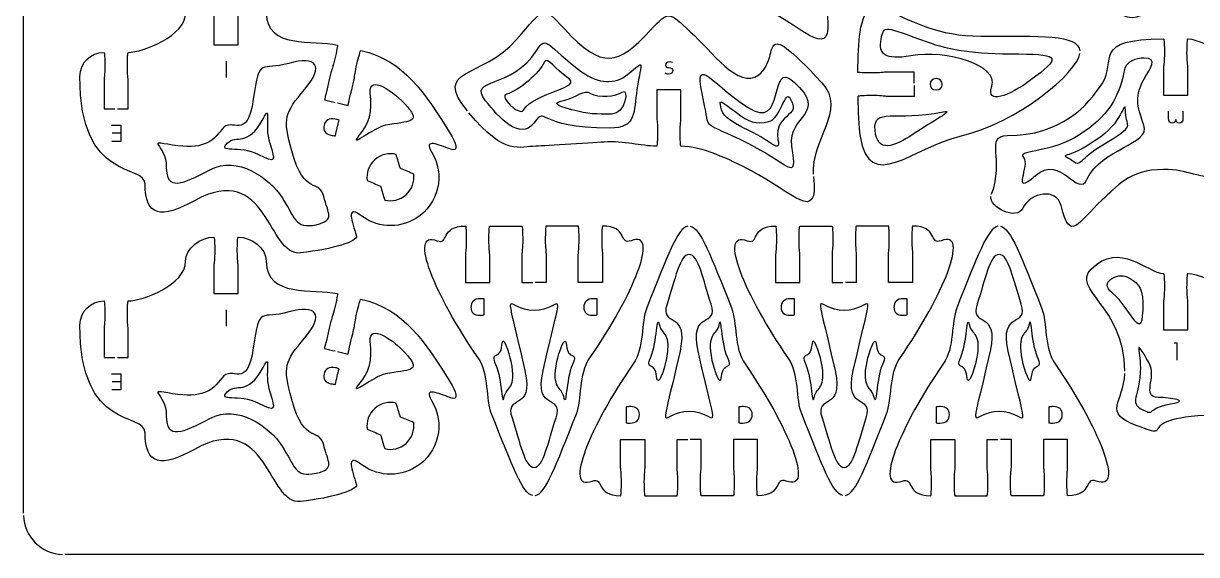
# Model space of a CAD drawing. Extents: x 0 to 300, y 0 to 300.
# Drawn here: x 0 to 145.6, y 0.1 to 66 of the extents above; entities that cross this region are included whole.
import ezdxf

# ---------------------------------------------------------------- set-up
doc = ezdxf.new("R2010")
doc.units = 0
doc.header["$MEASUREMENT"] = 0
doc.layers.add('DEFAULT', color=7, linetype='CONTINUOUS')

msp = doc.modelspace()

# ---------------------------------------------------------------- linework, layer by layer
at = {"layer": 'DEFAULT', "color": 1}
for points in [[(0, 5.25), (0, 294.95)], [(294.85, 0.1), (5.15, 0.1)]]:
    msp.add_lwpolyline(points, dxfattribs=at)
at = {"layer": 'DEFAULT', "color": 250}
for points in [[(25.14, 61.33), (25.14, 59.31)], [(10.93, 53.41), (12.07, 53.41), (12.07, 51.39), (10.98, 51.39)], [(11.02, 52.46), (12.07, 52.46)], [(25.14, 30.47), (25.14, 28.45)], [(143.18, 24.22), (143.18, 26.35), (142.82, 26.35)], [(10.93, 22.55), (12.07, 22.55), (12.07, 20.53), (10.97, 20.53)], [(11.02, 21.6), (12.07, 21.6)]]:
    msp.add_lwpolyline(points, dxfattribs=at)
at = {"layer": 'DEFAULT', "color": 1}
for points, knots in [([(136.85, 81.64), (136.4, 81.64), (135.95, 81.64), (135.5, 81.64), (135.5, 82.81), (135.5, 83.98), (135.5, 85.14), (135.5, 85.32), (135.6, 85.93), (135.6, 86.89), (135.6, 87.86), (135.56, 88.64), (135.5, 88.64), (133.63, 88.64), (130.05, 92.22), (127.31, 89.67), (124.57, 87.12), (131.1, 88.22), (131.1, 85), (131.1, 80.6), (133.35, 76.29), (132.6, 73.61), (131.86, 70.93), (131.67, 69.06), (136.21, 67.13), (140.76, 65.2), (139.2, 71.64), (141.5, 71.64), (141.55, 71.64), (141.6, 72.43), (141.6, 73.39), (141.6, 74.36), (141.5, 74.97), (141.5, 75.14), (141.5, 76.31), (141.5, 77.47), (141.5, 78.64), (142.5, 78.64), (143.5, 78.64), (144.5, 78.64), (144.5, 77.47), (144.5, 76.31), (144.5, 75.14), (144.5, 74.97), (144.4, 74.36), (144.4, 73.39), (144.4, 72.43), (144.44, 71.64), (144.5, 71.64), (146.92, 71.64), (147.08, 68.44), (150, 68.44), (152.92, 68.44), (153.08, 71.64), (155.5, 71.64), (155.56, 71.64), (155.6, 72.43), (155.6, 73.39), (155.6, 74.36), (155.5, 74.97), (155.5, 75.14), (155.5, 76.31), (155.5, 77.47), (155.5, 78.64), (156.5, 78.64), (157.5, 78.64), (158.5, 78.64), (158.5, 77.47), (158.5, 76.31), (158.5, 75.14), (158.5, 74.97), (158.4, 74.36), (158.4, 73.39), (158.4, 72.43), (158.44, 71.64), (158.5, 71.64), (160.8, 71.64), (159.24, 65.2), (163.79, 67.13), (168.33, 69.06), (168.14, 70.93), (167.4, 73.61), (166.65, 76.29), (168.9, 80.6), (168.9, 85), (168.9, 88.22), (175.43, 87.12), (172.69, 89.67), (169.95, 92.22), (166.36, 88.64), (164.5, 88.64), (164.44, 88.64), (164.4, 87.86), (164.4, 86.89), (164.4, 85.93), (164.5, 85.32), (164.5, 85.14), (164.5, 83.98), (164.5, 82.81), (164.5, 81.64), (164.05, 81.64), (163.6, 81.64), (163.15, 81.64)], [0, 0, 0, 0, 3.82, 3.82, 3.82, 13.74, 13.74, 13.74, 14.74, 14.74, 14.74, 15.74, 15.74, 15.74, 16.74, 16.74, 16.74, 17.74, 17.74, 17.74, 18.74, 18.74, 18.74, 19.74, 19.74, 19.74, 20.74, 20.74, 20.74, 21.74, 21.74, 21.74, 22.74, 22.74, 22.74, 32.66, 32.66, 32.66, 41.16, 41.16, 41.16, 51.08, 51.08, 51.08, 52.08, 52.08, 52.08, 53.08, 53.08, 53.08, 54.08, 54.08, 54.08, 55.08, 55.08, 55.08, 56.08, 56.08, 56.08, 57.08, 57.08, 57.08, 67, 67, 67, 75.5, 75.5, 75.5, 85.42, 85.42, 85.42, 86.42, 86.42, 86.42, 87.42, 87.42, 87.42, 88.42, 88.42, 88.42, 89.42, 89.42, 89.42, 90.42, 90.42, 90.42, 91.42, 91.42, 91.42, 92.42, 92.42, 92.42, 93.42, 93.42, 93.42, 94.42, 94.42, 94.42, 104.34, 104.34, 104.34, 108.17, 108.17, 108.17, 108.17]), ([(99.76, 67.19), (100.44, 61.19), (97.27, 65.18), (91.98, 67.94), (89.36, 69.31), (85.9, 70.96), (83.31, 70.96), (83.26, 70.97), (83.22, 71.75), (83.22, 72.71), (83.22, 73.67), (83.32, 74.28), (83.32, 74.46), (83.32, 75.33), (83.32, 77.96), (83.32, 77.96), (82.32, 77.96), (81.32, 77.96), (80.32, 77.96), (80.32, 77.96), (80.32, 75.34), (80.32, 74.46), (80.32, 74.29), (80.42, 73.68), (80.42, 72.71), (80.41, 71.74), (80.37, 70.96), (80.32, 70.96), (78.26, 70.96), (76.33, 71.64), (73.77, 71.47), (72.1, 71.35), (65.37, 70.96), (65.32, 70.96), (63.33, 70.92), (61.51, 69.66), (57, 75.09)], [0, 0, 0, 0, 1, 1, 1, 2, 2, 2, 3, 3, 3, 4, 4, 4, 5, 5, 5, 13.500006, 13.500006, 13.500006, 14.500006, 14.500006, 14.500006, 15.500006, 15.500006, 15.500006, 16.500006, 16.500006, 16.500006, 17.500006, 17.500006, 17.500006, 18.500006, 18.500006, 18.500006, 19.500006, 19.500006, 19.500006, 19.500006]), ([(110.56, 58.62), (110.56, 59.07), (110.56, 59.53), (110.56, 59.98), (109.4, 59.98), (108.23, 59.98), (107.06, 59.98), (106.89, 59.98), (106.28, 59.88), (105.31, 59.88), (104.34, 59.88), (103.56, 59.92), (103.56, 59.98), (103.56, 61.76), (103.63, 63.8), (103.82, 64.93), (105.02, 72.1), (108.36, 64.45), (118.8, 64.45), (126.21, 64.45), (130.91, 64.72), (131.11, 62.61)], [0, 0, 0, 0, 3.83, 3.83, 3.83, 13.75, 13.75, 13.75, 14.75, 14.75, 14.75, 15.75, 15.75, 15.75, 16.75, 16.75, 16.75, 17.75, 17.75, 17.75, 18.75, 18.75, 18.75, 18.75]), ([(11.65, 55.44), (12.1, 55.44), (12.55, 55.44), (13, 55.44), (13, 56.61), (13, 57.78), (13, 58.94), (13, 59.12), (12.9, 59.73), (12.9, 60.69), (12.9, 61.66), (12.94, 62.44), (13, 62.44), (14.8, 62.44), (20.14, 64.48), (20.14, 67.36), (20.14, 69.02), (21.98, 70.37), (23.64, 70.37), (23.69, 70.37), (23.74, 69.58), (23.74, 68.62), (23.74, 67.65), (23.64, 67.04), (23.64, 66.87), (23.64, 65.7), (23.64, 64.53), (23.64, 63.36), (24.64, 63.36), (25.64, 63.36), (26.64, 63.36), (26.64, 64.53), (26.64, 65.7), (26.64, 66.87), (26.64, 67.04), (26.54, 67.65), (26.54, 68.62), (26.54, 69.58), (26.58, 70.37), (26.64, 70.37), (28.3, 70.37), (30.14, 69.02), (30.14, 67.36), (30.14, 62.77), (36.03, 64.04), (38.95, 63.35), (39, 63.34), (38.87, 62.57), (38.65, 61.63), (38.43, 60.68), (38.19, 60.12), (38.15, 59.95), (37.95, 59.1), (37.36, 56.53), (37.36, 56.53), (37.79, 56.43), (38.23, 56.33), (38.67, 56.23)], [0, 0, 0, 0, 3.83, 3.83, 3.83, 13.75, 13.75, 13.75, 14.75, 14.75, 14.75, 15.75, 15.75, 15.75, 16.75, 16.75, 16.75, 17.75, 17.75, 17.75, 18.75, 18.75, 18.75, 19.75, 19.75, 19.75, 29.68, 29.68, 29.68, 38.18, 38.18, 38.18, 48.11, 48.11, 48.11, 49.11, 49.11, 49.11, 50.11, 50.11, 50.11, 51.11, 51.11, 51.11, 52.11, 52.11, 52.11, 53.11, 53.11, 53.11, 54.11, 54.11, 54.11, 55.11, 55.11, 55.11, 58.93038, 58.93038, 58.93038, 58.93038]), ([(55.09, 55.16), (50.68, 60.59), (56.87, 59.09), (61.2, 64.02), (64.75, 68.07), (64.26, 68.44), (67.17, 65.3), (71.84, 60.27), (73.78, 60.81), (77.77, 65.14), (80.24, 67.82), (80.1, 67.38), (82.76, 65), (85.39, 62.64), (88.71, 57.74), (91.26, 59.66), (94.17, 61.85), (90.73, 67.57), (99.09, 58.67), (102.23, 55.32), (97.64, 51.34), (98, 47.33)], [0, 0, 0, 0, 1, 1, 1, 2, 2, 2, 3, 3, 3, 4, 4, 4, 5, 5, 5, 6, 6, 6, 7, 7, 7, 7]), ([(120.15, 44.83), (121.78, 49.08), (119.3, 52.11), (122.09, 52.11), (128.8, 52.11), (132.08, 55.81), (133.9, 58.61), (135.7, 61.42), (132.52, 64.11), (141.5, 64.11), (141.55, 64.07), (141.6, 63.31), (141.6, 62.36), (141.6, 61.39), (141.5, 60.78), (141.5, 60.61), (141.5, 59.44), (141.5, 58.28), (141.5, 57.11), (142.5, 57.11), (143.5, 57.11), (144.5, 57.11), (144.5, 58.28), (144.5, 59.44), (144.5, 60.61), (144.5, 60.78), (144.4, 61.39), (144.4, 62.36), (144.4, 63.33), (144.44, 64.11), (144.5, 64.11), (145.88, 64.11), (146.96, 62.92), (150, 62.92), (153.04, 62.92), (154.12, 64.11), (155.5, 64.11), (155.56, 64.11), (155.6, 63.33), (155.6, 62.36), (155.6, 61.39), (155.5, 60.78), (155.5, 60.61), (155.5, 59.44), (155.5, 58.28), (155.5, 57.11), (156.5, 57.11), (157.5, 57.11), (158.5, 57.11), (158.5, 58.28), (158.5, 59.44), (158.5, 60.61), (158.5, 60.78), (158.4, 61.39), (158.4, 62.36), (158.4, 63.31), (158.44, 64.07), (158.5, 64.11), (167.48, 64.11), (164.29, 61.42), (166.1, 58.61), (167.92, 55.81), (171.2, 52.11), (177.91, 52.11), (180.7, 52.11), (178.22, 49.08), (179.85, 44.83)], [0, 0, 0, 0, 1, 1, 1, 2, 2, 2, 3, 3, 3, 4, 4, 4, 5, 5, 5, 14.93, 14.93, 14.93, 23.43, 23.43, 23.43, 33.36, 33.36, 33.36, 34.36, 34.36, 34.36, 35.36, 35.36, 35.36, 36.36, 36.36, 36.36, 37.36, 37.36, 37.36, 38.36, 38.36, 38.36, 39.36, 39.36, 39.36, 49.29, 49.29, 49.29, 57.79, 57.79, 57.79, 67.72, 67.72, 67.72, 68.72, 68.72, 68.72, 69.72, 69.72, 69.72, 70.72, 70.72, 70.72, 71.72, 71.72, 71.72, 72.72, 72.72, 72.72, 72.72]), ([(38.96, 56.16), (39.4, 56.06), (39.84, 55.96), (40.28, 55.85), (40.28, 55.85), (40.88, 58.41), (41.07, 59.26), (41.11, 59.43), (41.15, 60.05), (41.38, 60.99), (41.6, 61.92), (41.81, 62.67), (41.87, 62.67), (47.27, 61.41), (49.79, 57.47), (52.95, 52.38), (53.62, 51.29), (54.22, 49.93), (52.93, 50.45), (51.64, 50.95), (49.56, 51.83), (50.64, 50.1), (52.39, 47.28), (51.52, 43.58), (48.71, 41.83), (46.48, 40.45), (43.68, 40.71), (41.75, 42.29), (40.05, 43.48), (40.76, 41.47), (41.32, 39.63), (41.51, 38.99), (38.47, 38.02), (34.39, 37.54), (30.31, 37.06), (30.35, 49.07), (21.22, 44.02), (17.12, 41.75), (15.09, 42.03), (15.09, 46.1), (15.09, 48.72), (7, 46.1), (7, 59.44), (7, 61.1), (8.34, 62.44), (10, 62.44), (10.05, 62.44), (10.1, 61.66), (10.1, 60.69), (10.1, 59.73), (10, 59.12), (10, 58.94), (10, 57.78), (10, 56.61), (10, 55.44), (10.45, 55.44), (10.9, 55.44), (11.35, 55.44)], [0, 0, 0, 0, 3.830117, 3.830117, 3.830117, 4.830117, 4.830117, 4.830117, 5.830117, 5.830117, 5.830117, 6.830117, 6.830117, 6.830117, 7.830117, 7.830117, 7.830117, 8.830117, 8.830117, 8.830117, 9.830117, 9.830117, 9.830117, 10.830117, 10.830117, 10.830117, 11.830117, 11.830117, 11.830117, 12.830117, 12.830117, 12.830117, 13.830117, 13.830117, 13.830117, 14.830117, 14.830117, 14.830117, 15.830117, 15.830117, 15.830117, 16.830117, 16.830117, 16.830117, 17.830117, 17.830117, 17.830117, 18.830117, 18.830117, 18.830117, 19.830117, 19.830117, 19.830117, 29.750117, 29.750117, 29.750117, 33.570117, 33.570117, 33.570117, 33.570117]), ([(110.56, 58.32), (110.56, 57.88), (110.56, 57.43), (110.56, 56.98), (109.4, 56.98), (108.23, 56.98), (107.06, 56.98), (106.89, 56.98), (106.28, 57.08), (105.31, 57.08), (104.34, 57.08), (103.56, 57.03), (103.56, 56.98), (103.56, 55.2), (103.63, 53.15), (103.82, 52.02), (105.02, 44.85), (110.26, 50.61), (116.24, 52.02), (123.46, 53.73), (130.8, 59.93), (131.11, 62.31)], [0, 0, 0, 0, 3.82, 3.82, 3.82, 13.74, 13.74, 13.74, 14.74, 14.74, 14.74, 15.74, 15.74, 15.74, 16.74, 16.74, 16.74, 17.74, 17.74, 17.74, 18.74, 18.74, 18.74, 18.74]), ([(98.04, 47.03), (98.72, 41.03), (95.55, 45.02), (90.26, 47.77), (87.64, 49.14), (84.18, 50.79), (81.59, 50.79), (81.54, 50.81), (81.49, 51.58), (81.49, 52.54), (81.5, 53.51), (81.6, 54.12), (81.6, 54.29), (81.6, 55.17), (81.6, 57.79), (81.6, 57.79), (80.6, 57.79), (79.6, 57.8), (78.6, 57.8), (78.6, 57.8), (78.6, 55.17), (78.59, 54.29), (78.6, 54.12), (78.7, 53.51), (78.7, 52.54), (78.69, 51.58), (78.65, 50.79), (78.59, 50.79), (76.54, 50.8), (74.61, 51.48), (72.05, 51.3), (70.37, 51.19), (63.65, 50.79), (63.6, 50.79), (61.61, 50.76), (59.79, 49.49), (55.28, 54.93)], [0, 0, 0, 0, 1, 1, 1, 2, 2, 2, 3, 3, 3, 4, 4, 4, 5, 5, 5, 13.500006, 13.500006, 13.500006, 14.500006, 14.500006, 14.500006, 15.500006, 15.500006, 15.500006, 16.500006, 16.500006, 16.500006, 17.500006, 17.500006, 17.500006, 18.500006, 18.500006, 18.500006, 19.500006, 19.500006, 19.500006, 19.500006]), ([(46.25, 49.76), (46.42, 49.18), (46.6, 48.61), (46.78, 48.03), (47.33, 47.8), (47.88, 47.56), (48.43, 47.33), (48.55, 46.4), (48.24, 45.43), (47.49, 44.76), (46.74, 44.09), (45.74, 43.88), (44.83, 44.11), (44.66, 44.68), (44.48, 45.26), (44.31, 45.83), (43.76, 46.07), (43.21, 46.3), (42.65, 46.54), (42.53, 47.47), (42.85, 48.44), (43.6, 49.11), (44.35, 49.77), (45.34, 49.98), (46.25, 49.76)], [0, 0, 0, 0, 5.11489, 5.11489, 5.11489, 10.213527, 10.213527, 10.213527, 11.213527, 11.213527, 11.213527, 12.213527, 12.213527, 12.213527, 17.30055, 17.30055, 17.30055, 22.412311, 22.412311, 22.412311, 23.412311, 23.412311, 23.412311, 24.412311, 24.412311, 24.412311, 24.412311]), ([(179.94, 44.54), (180.15, 43.27), (176.76, 41.46), (175.98, 43.11), (175.05, 45.08), (171.77, 45.65), (171.23, 43.41), (170.1, 38.69), (169.14, 41.37), (166.15, 44.09), (164.44, 45.64), (162.83, 47.9), (158.5, 47.9), (155.27, 47.9), (154.69, 46.77), (150, 46.77), (145.3, 46.77), (144.73, 47.9), (141.5, 47.9), (137.17, 47.9), (135.56, 45.64), (133.85, 44.09), (130.86, 41.37), (129.89, 38.69), (128.77, 43.41), (128.23, 45.65), (124.95, 45.08), (124.02, 43.11), (123.24, 41.46), (119.85, 43.27), (120.06, 44.54)], [0, 0, 0, 0, 1, 1, 1, 2, 2, 2, 3, 3, 3, 4, 4, 4, 5, 5, 5, 6, 6, 6, 7, 7, 7, 8, 8, 8, 9, 9, 9, 10, 10, 10, 10]), ([(63.22, 7.42), (61.91, 7.65), (60.71, 11.03), (58.1, 17.55), (57.37, 19.37), (57.84, 22.49), (56.43, 24.52), (51.11, 32.17), (47.68, 40.46), (51.32, 39.06), (52.84, 38.47), (51.69, 40.88), (54.86, 40.88), (54.92, 40.88), (54.96, 40.09), (54.96, 39.13), (54.96, 38.16), (54.86, 37.55), (54.86, 37.38), (54.86, 36.21), (54.86, 35.04), (54.86, 33.88), (55.86, 33.88), (56.86, 33.88), (57.86, 33.88), (57.86, 35.04), (57.86, 36.21), (57.86, 37.38), (57.86, 37.55), (57.76, 38.16), (57.76, 39.13), (57.76, 40.09), (57.81, 40.88), (57.86, 40.88), (59.2, 40.88), (60.53, 40.87), (61.86, 40.87), (61.92, 40.8), (61.96, 40.05), (61.96, 39.13), (61.96, 38.16), (61.86, 37.55), (61.86, 37.38), (61.86, 36.21), (61.86, 35.04), (61.86, 33.88), (62.31, 33.88), (62.76, 33.88), (63.22, 33.88)], [0, 0, 0, 0, 1, 1, 1, 2, 2, 2, 3, 3, 3, 4, 4, 4, 5, 5, 5, 6, 6, 6, 15.92, 15.92, 15.92, 24.42, 24.42, 24.42, 34.34, 34.34, 34.34, 35.34, 35.34, 35.34, 36.35, 36.35, 36.35, 47.680004, 47.680004, 47.680004, 48.680004, 48.680004, 48.680004, 49.680004, 49.680004, 49.680004, 59.600004, 59.600004, 59.600004, 63.440004, 63.440004, 63.440004, 63.440004]), ([(63.52, 7.42), (64.82, 7.66), (66.02, 11.04), (68.62, 17.55), (69.35, 19.37), (68.89, 22.49), (70.3, 24.52), (75.62, 32.17), (79.05, 40.46), (75.41, 39.06), (73.89, 38.47), (75.04, 40.88), (71.86, 40.88), (71.81, 40.88), (71.76, 40.09), (71.76, 39.13), (71.76, 38.16), (71.86, 37.55), (71.86, 37.38), (71.86, 36.21), (71.86, 35.04), (71.86, 33.88), (70.86, 33.88), (69.86, 33.88), (68.86, 33.88), (68.86, 35.04), (68.86, 36.21), (68.86, 37.38), (68.86, 37.55), (68.96, 38.16), (68.96, 39.13), (68.96, 40.09), (68.92, 40.88), (68.86, 40.88), (67.53, 40.88), (66.2, 40.88), (64.86, 40.88), (64.81, 40.88), (64.76, 40.09), (64.76, 39.13), (64.76, 38.16), (64.86, 37.55), (64.86, 37.38), (64.86, 36.21), (64.86, 35.04), (64.86, 33.88), (64.41, 33.88), (63.97, 33.88), (63.52, 33.88)], [0, 0, 0, 0, 1, 1, 1, 2, 2, 2, 3, 3, 3, 4, 4, 4, 5, 5, 5, 6, 6, 6, 15.92, 15.92, 15.92, 24.42, 24.42, 24.42, 34.34, 34.34, 34.34, 35.34, 35.34, 35.34, 36.34, 36.34, 36.34, 47.68, 47.68, 47.68, 48.68, 48.68, 48.68, 49.68, 49.68, 49.68, 59.6, 59.6, 59.6, 63.42, 63.42, 63.42, 63.42]), ([(82.46, 40.86), (81.15, 40.63), (79.96, 37.24), (77.35, 30.73), (76.62, 28.91), (77.08, 25.78), (75.67, 23.76), (70.35, 16.11), (66.92, 7.82), (70.56, 9.22), (72.08, 9.81), (70.93, 7.4), (74.11, 7.4), (74.17, 7.4), (74.21, 8.18), (74.21, 9.15), (74.21, 10.12), (74.11, 10.73), (74.11, 10.9), (74.11, 12.07), (74.11, 13.23), (74.11, 14.4), (75.11, 14.4), (76.11, 14.4), (77.11, 14.4), (77.11, 13.23), (77.11, 12.07), (77.11, 10.9), (77.11, 10.73), (77.01, 10.12), (77.01, 9.15), (77.01, 8.18), (77.06, 7.4), (77.11, 7.4), (78.44, 7.4), (79.78, 7.4), (81.11, 7.4), (81.17, 7.4), (81.21, 8.18), (81.21, 9.15), (81.21, 10.12), (81.11, 10.73), (81.11, 10.9), (81.11, 12.07), (81.11, 13.23), (81.11, 14.4), (81.56, 14.4), (82.01, 14.4), (82.46, 14.4)], [0, 0, 0, 0, 1, 1, 1, 2, 2, 2, 3, 3, 3, 4, 4, 4, 5, 5, 5, 6, 6, 6, 15.92, 15.92, 15.92, 24.42, 24.42, 24.42, 34.34, 34.34, 34.34, 35.34, 35.34, 35.34, 36.34, 36.34, 36.34, 47.68, 47.68, 47.68, 48.68, 48.68, 48.68, 49.68, 49.68, 49.68, 59.6, 59.6, 59.6, 63.43, 63.43, 63.43, 63.43]), ([(82.76, 40.86), (84.06, 40.62), (85.26, 37.24), (87.87, 30.73), (88.6, 28.91), (88.14, 25.78), (89.55, 23.76), (94.87, 16.11), (98.3, 7.82), (94.65, 9.22), (93.13, 9.81), (94.29, 7.4), (91.11, 7.4), (91.06, 7.4), (91.01, 8.18), (91.01, 9.15), (91.01, 10.12), (91.11, 10.73), (91.11, 10.9), (91.11, 12.07), (91.11, 13.23), (91.11, 14.4), (90.11, 14.4), (89.11, 14.4), (88.11, 14.4), (88.11, 13.23), (88.11, 12.07), (88.11, 10.9), (88.11, 10.73), (88.21, 10.12), (88.21, 9.15), (88.21, 8.18), (88.16, 7.4), (88.11, 7.4), (86.78, 7.4), (85.44, 7.4), (84.11, 7.4), (84.05, 7.48), (84.01, 8.23), (84.01, 9.15), (84.01, 10.12), (84.11, 10.73), (84.11, 10.9), (84.11, 12.07), (84.11, 13.23), (84.11, 14.4), (83.66, 14.4), (83.21, 14.4), (82.76, 14.4)], [0, 0, 0, 0, 1, 1, 1, 2, 2, 2, 3, 3, 3, 4, 4, 4, 5, 5, 5, 6, 6, 6, 15.92, 15.92, 15.92, 24.42, 24.42, 24.42, 34.34, 34.34, 34.34, 35.34, 35.34, 35.34, 36.35, 36.35, 36.35, 47.680004, 47.680004, 47.680004, 48.680004, 48.680004, 48.680004, 49.680004, 49.680004, 49.680004, 59.600004, 59.600004, 59.600004, 63.430004, 63.430004, 63.430004, 63.430004]), ([(101.7, 7.42), (100.4, 7.66), (99.2, 11.04), (96.59, 17.55), (95.86, 19.37), (96.32, 22.49), (94.91, 24.52), (89.59, 32.17), (86.16, 40.46), (89.81, 39.06), (91.33, 38.47), (90.18, 40.88), (93.35, 40.88), (93.4, 40.88), (93.45, 40.09), (93.45, 39.13), (93.45, 38.16), (93.35, 37.55), (93.35, 37.38), (93.35, 36.21), (93.35, 35.04), (93.35, 33.88), (94.35, 33.88), (95.35, 33.88), (96.35, 33.88), (96.35, 35.04), (96.35, 36.21), (96.35, 37.38), (96.35, 37.55), (96.25, 38.16), (96.25, 39.13), (96.25, 40.09), (96.3, 40.88), (96.35, 40.88), (97.68, 40.88), (99.02, 40.87), (100.35, 40.87), (100.41, 40.8), (100.45, 40.05), (100.45, 39.13), (100.45, 38.16), (100.35, 37.55), (100.35, 37.38), (100.35, 36.21), (100.35, 35.04), (100.35, 33.88), (100.8, 33.88), (101.25, 33.88), (101.7, 33.88)], [0, 0, 0, 0, 1, 1, 1, 2, 2, 2, 3, 3, 3, 4, 4, 4, 5, 5, 5, 6, 6, 6, 15.92, 15.92, 15.92, 24.42, 24.42, 24.42, 34.34, 34.34, 34.34, 35.34, 35.34, 35.34, 36.35, 36.35, 36.35, 47.680004, 47.680004, 47.680004, 48.680004, 48.680004, 48.680004, 49.680004, 49.680004, 49.680004, 59.600004, 59.600004, 59.600004, 63.430004, 63.430004, 63.430004, 63.430004]), ([(102, 7.42), (103.31, 7.65), (104.5, 11.03), (107.11, 17.55), (107.84, 19.37), (107.38, 22.49), (108.79, 24.52), (114.11, 32.17), (117.54, 40.46), (113.9, 39.06), (112.38, 38.47), (113.53, 40.88), (110.35, 40.88), (110.29, 40.88), (110.25, 40.09), (110.25, 39.13), (110.25, 38.16), (110.35, 37.55), (110.35, 37.38), (110.35, 36.21), (110.35, 35.04), (110.35, 33.88), (109.35, 33.88), (108.35, 33.88), (107.35, 33.88), (107.35, 35.04), (107.35, 36.21), (107.35, 37.38), (107.35, 37.55), (107.45, 38.16), (107.45, 39.13), (107.45, 40.09), (107.41, 40.88), (107.35, 40.88), (106.02, 40.88), (104.69, 40.88), (103.35, 40.88), (103.3, 40.88), (103.25, 40.09), (103.25, 39.13), (103.25, 38.16), (103.35, 37.55), (103.35, 37.38), (103.35, 36.21), (103.35, 35.04), (103.35, 33.88), (102.9, 33.88), (102.45, 33.88), (102, 33.88)], [0, 0, 0, 0, 1, 1, 1, 2, 2, 2, 3, 3, 3, 4, 4, 4, 5, 5, 5, 6, 6, 6, 15.92, 15.92, 15.92, 24.42, 24.42, 24.42, 34.34, 34.34, 34.34, 35.34, 35.34, 35.34, 36.34, 36.34, 36.34, 47.68, 47.68, 47.68, 48.68, 48.68, 48.68, 49.68, 49.68, 49.68, 59.6, 59.6, 59.6, 63.43, 63.43, 63.43, 63.43]), ([(120.94, 40.86), (119.64, 40.63), (118.44, 37.24), (115.84, 30.73), (115.11, 28.91), (115.56, 25.78), (114.15, 23.76), (108.83, 16.11), (105.41, 7.82), (109.05, 9.22), (110.57, 9.81), (109.42, 7.4), (112.59, 7.4), (112.65, 7.4), (112.69, 8.18), (112.69, 9.15), (112.69, 10.12), (112.59, 10.73), (112.59, 10.9), (112.59, 12.07), (112.59, 13.23), (112.59, 14.4), (113.59, 14.4), (114.59, 14.4), (115.59, 14.4), (115.59, 13.23), (115.59, 12.07), (115.59, 10.9), (115.59, 10.73), (115.49, 10.12), (115.49, 9.15), (115.49, 8.18), (115.54, 7.4), (115.59, 7.4), (116.93, 7.4), (118.26, 7.4), (119.59, 7.4), (119.65, 7.4), (119.7, 8.18), (119.7, 9.15), (119.7, 10.12), (119.59, 10.73), (119.59, 10.9), (119.59, 12.07), (119.59, 13.23), (119.59, 14.4), (120.04, 14.4), (120.49, 14.4), (120.94, 14.4)], [0, 0, 0, 0, 1, 1, 1, 2, 2, 2, 3, 3, 3, 4, 4, 4, 5, 5, 5, 6, 6, 6, 15.92, 15.92, 15.92, 24.42, 24.42, 24.42, 34.34, 34.34, 34.34, 35.34, 35.34, 35.34, 36.34, 36.34, 36.34, 47.68, 47.68, 47.68, 48.68, 48.68, 48.68, 49.68, 49.68, 49.68, 59.6, 59.6, 59.6, 63.43, 63.43, 63.43, 63.43]), ([(121.24, 40.86), (122.55, 40.62), (123.75, 37.24), (126.35, 30.73), (127.08, 28.91), (126.62, 25.78), (128.03, 23.76), (133.35, 16.11), (136.78, 7.82), (133.14, 9.22), (131.62, 9.81), (132.77, 7.4), (129.59, 7.4), (129.54, 7.4), (129.5, 8.18), (129.5, 9.15), (129.5, 10.12), (129.59, 10.73), (129.59, 10.9), (129.59, 12.07), (129.59, 13.23), (129.59, 14.4), (128.6, 14.4), (127.6, 14.4), (126.6, 14.4), (126.6, 13.23), (126.6, 12.07), (126.6, 10.9), (126.6, 10.73), (126.69, 10.12), (126.69, 9.15), (126.69, 8.18), (126.65, 7.4), (126.59, 7.4), (125.26, 7.4), (123.93, 7.4), (122.6, 7.4), (122.54, 7.48), (122.49, 8.23), (122.49, 9.15), (122.49, 10.12), (122.6, 10.73), (122.6, 10.9), (122.6, 12.07), (122.6, 13.23), (122.6, 14.4), (122.15, 14.4), (121.69, 14.4), (121.24, 14.4)], [0, 0, 0, 0, 1, 1, 1, 2, 2, 2, 3, 3, 3, 4, 4, 4, 5, 5, 5, 6, 6, 6, 15.92, 15.92, 15.92, 24.42, 24.42, 24.42, 34.34, 34.34, 34.34, 35.34, 35.34, 35.34, 36.35, 36.35, 36.35, 47.680004, 47.680004, 47.680004, 48.680004, 48.680004, 48.680004, 49.680004, 49.680004, 49.680004, 59.600004, 59.600004, 59.600004, 63.430004, 63.430004, 63.430004, 63.430004]), ([(11.65, 24.58), (12.1, 24.58), (12.55, 24.58), (13, 24.58), (13, 25.75), (13, 26.92), (13, 28.08), (13, 28.26), (12.9, 28.87), (12.9, 29.83), (12.9, 30.8), (12.94, 31.58), (13, 31.58), (14.8, 31.58), (20.13, 33.61), (20.13, 36.5), (20.13, 38.16), (21.98, 39.5), (23.64, 39.5), (23.69, 39.5), (23.74, 38.72), (23.74, 37.76), (23.74, 36.78), (23.64, 36.18), (23.64, 36.01), (23.64, 34.84), (23.64, 33.67), (23.64, 32.5), (24.64, 32.5), (25.64, 32.5), (26.64, 32.5), (26.64, 33.67), (26.64, 34.84), (26.64, 36.01), (26.64, 36.18), (26.54, 36.78), (26.54, 37.76), (26.54, 38.72), (26.58, 39.5), (26.64, 39.5), (28.29, 39.5), (30.14, 38.16), (30.14, 36.5), (30.14, 31.91), (36.03, 33.18), (38.95, 32.49), (39, 32.48), (38.87, 31.71), (38.64, 30.77), (38.43, 29.82), (38.19, 29.25), (38.15, 29.08), (37.95, 28.23), (37.35, 25.67), (37.35, 25.67), (37.79, 25.57), (38.23, 25.47), (38.67, 25.37)], [0, 0, 0, 0, 3.83, 3.83, 3.83, 13.75, 13.75, 13.75, 14.75, 14.75, 14.75, 15.75, 15.75, 15.75, 16.75, 16.75, 16.75, 17.75, 17.75, 17.75, 18.75, 18.75, 18.75, 19.75, 19.75, 19.75, 29.68, 29.68, 29.68, 38.18, 38.18, 38.18, 48.11, 48.11, 48.11, 49.11, 49.11, 49.11, 50.11, 50.11, 50.11, 51.11, 51.11, 51.11, 52.11, 52.11, 52.11, 53.11, 53.11, 53.11, 54.11, 54.11, 54.11, 55.11, 55.11, 55.11, 58.93038, 58.93038, 58.93038, 58.93038]), ([(136.68, 22.87), (136.66, 30.93), (130, 33.03), (132.49, 35.52), (136.12, 39.15), (139.44, 35), (141.5, 35), (141.55, 35), (141.6, 34.22), (141.6, 33.25), (141.6, 32.28), (141.5, 31.67), (141.5, 31.5), (141.5, 30.33), (141.5, 29.16), (141.5, 28), (142.5, 28), (143.5, 28), (144.5, 28), (144.5, 29.16), (144.5, 30.33), (144.5, 31.5), (144.5, 31.67), (144.4, 32.28), (144.4, 33.25), (144.4, 34.22), (144.44, 35), (144.5, 35), (145.89, 35), (146.96, 33.88), (150, 33.88), (153.04, 33.88), (154.12, 35), (155.5, 35), (155.56, 35), (155.6, 34.22), (155.6, 33.25), (155.6, 32.28), (155.5, 31.67), (155.5, 31.5), (155.5, 30.33), (155.5, 29.16), (155.5, 28), (156.5, 28), (157.5, 28), (158.5, 28), (158.5, 29.16), (158.5, 30.33), (158.5, 31.5), (158.5, 31.67), (158.4, 32.28), (158.4, 33.25), (158.4, 34.22), (158.44, 35), (158.5, 35), (160.55, 35), (163.88, 39.15), (167.51, 35.52), (170.01, 33.03), (163.35, 30.93), (163.32, 22.87)], [0, 0, 0, 0, 1, 1, 1, 2, 2, 2, 3, 3, 3, 4, 4, 4, 13.92, 13.92, 13.92, 22.42, 22.42, 22.42, 32.34, 32.34, 32.34, 33.34, 33.34, 33.34, 34.34, 34.34, 34.34, 35.34, 35.34, 35.34, 36.34, 36.34, 36.34, 37.34, 37.34, 37.34, 38.34, 38.34, 38.34, 48.26, 48.26, 48.26, 56.76, 56.76, 56.76, 66.68, 66.68, 66.68, 67.68, 67.68, 67.68, 68.68, 68.68, 68.68, 69.68, 69.68, 69.68, 70.68, 70.68, 70.68, 70.68]), ([(38.96, 25.3), (39.4, 25.2), (39.84, 25.09), (40.27, 24.99), (40.27, 24.99), (40.87, 27.55), (41.07, 28.4), (41.11, 28.57), (41.15, 29.19), (41.38, 30.12), (41.59, 31.06), (41.81, 31.81), (41.87, 31.81), (47.27, 30.55), (49.79, 26.6), (52.95, 21.51), (53.62, 20.43), (54.22, 19.07), (52.93, 19.58), (51.63, 20.09), (49.56, 20.97), (50.64, 19.24), (52.39, 16.42), (51.52, 12.72), (48.71, 10.97), (46.48, 9.59), (43.68, 9.85), (41.75, 11.42), (40.05, 12.62), (40.76, 10.61), (41.32, 8.77), (41.51, 8.13), (38.47, 7.16), (34.39, 6.68), (30.31, 6.2), (30.35, 18.21), (21.22, 13.16), (17.12, 10.89), (15.09, 11.17), (15.09, 15.23), (15.09, 17.86), (7, 15.23), (7, 28.58), (7, 30.24), (8.34, 31.58), (10, 31.58), (10.05, 31.58), (10.1, 30.8), (10.1, 29.83), (10.1, 28.87), (10, 28.26), (10, 28.08), (10, 26.92), (10, 25.75), (10, 24.58), (10.45, 24.58), (10.9, 24.58), (11.35, 24.58)], [0, 0, 0, 0, 3.830117, 3.830117, 3.830117, 4.830117, 4.830117, 4.830117, 5.830117, 5.830117, 5.830117, 6.830117, 6.830117, 6.830117, 7.830117, 7.830117, 7.830117, 8.830117, 8.830117, 8.830117, 9.830117, 9.830117, 9.830117, 10.830117, 10.830117, 10.830117, 11.830117, 11.830117, 11.830117, 12.830117, 12.830117, 12.830117, 13.830117, 13.830117, 13.830117, 14.830117, 14.830117, 14.830117, 15.830117, 15.830117, 15.830117, 16.830117, 16.830117, 16.830117, 17.830117, 17.830117, 17.830117, 18.830117, 18.830117, 18.830117, 19.830117, 19.830117, 19.830117, 29.750117, 29.750117, 29.750117, 33.570117, 33.570117, 33.570117, 33.570117]), ([(163.33, 22.57), (163.43, 18.95), (166.25, 17.75), (161.79, 16.08), (156.24, 14), (163.91, 17.45), (150, 17.45), (136.09, 17.45), (143.76, 14), (138.22, 16.08), (133.75, 17.75), (136.58, 18.95), (136.68, 22.57)], [0, 0, 0, 0, 1, 1, 1, 2, 2, 2, 3, 3, 3, 4, 4, 4, 4]), ([(46.25, 18.9), (46.42, 18.32), (46.6, 17.75), (46.78, 17.17), (47.33, 16.94), (47.88, 16.7), (48.43, 16.47), (48.55, 15.54), (48.24, 14.57), (47.48, 13.9), (46.74, 13.23), (45.73, 13.02), (44.83, 13.25), (44.65, 13.82), (44.48, 14.39), (44.31, 14.97), (43.76, 15.2), (43.2, 15.44), (42.65, 15.68), (42.53, 16.6), (42.85, 17.57), (43.6, 18.24), (44.35, 18.91), (45.34, 19.12), (46.25, 18.9)], [0, 0, 0, 0, 5.11489, 5.11489, 5.11489, 10.213527, 10.213527, 10.213527, 11.213527, 11.213527, 11.213527, 12.213527, 12.213527, 12.213527, 17.300261, 17.300261, 17.300261, 22.412022, 22.412022, 22.412022, 23.412022, 23.412022, 23.412022, 24.412022, 24.412022, 24.412022, 24.412022])]:
    msp.add_open_spline(points, degree=3, knots=knots, dxfattribs=at)
at = {"layer": 'DEFAULT', "color": 3}
for points, knots in [([(125.03, 59.01), (128.6, 61.66), (128.86, 62.24), (123.54, 62.24), (117.81, 62.24), (114.91, 62.75), (112.14, 63.74), (106.81, 65.65), (106.77, 65.9), (106.44, 64.07), (106.11, 62.24), (106.88, 61.45), (110.13, 62.01), (114.59, 62.78), (121.08, 60.84), (120.18, 58.24), (119.36, 55.9), (122.31, 56.98), (125.03, 59.01)], [0, 0, 0, 0, 1, 1, 1, 2, 2, 2, 3, 3, 3, 4, 4, 4, 5, 5, 5, 6, 6, 6, 6]), ([(59.94, 57.24), (61.56, 57.68), (63.98, 59.84), (64.65, 61.26), (65, 62), (66.15, 60.17), (67.44, 59.38), (69.76, 57.97), (63.41, 57.58), (62.04, 55.27), (61.57, 54.48), (58.98, 56.98), (59.94, 57.24)], [0, 0, 0, 0, 1, 1, 1, 2, 2, 2, 3, 3, 3, 4, 4, 4, 4]), ([(44.92, 53.39), (47.91, 53.92), (49.33, 53.7), (47.65, 55.68), (45.97, 57.65), (42.8, 59.77), (43.04, 57.4), (43.29, 55.04), (42.96, 53.68), (41.63, 52.06), (40.31, 50.43), (43.63, 53.16), (44.92, 53.39)], [0, 0, 0, 0, 1, 1, 1, 2, 2, 2, 3, 3, 3, 4, 4, 4, 4]), ([(72.99, 54.77), (74.79, 54.77), (75.15, 58.1), (74.32, 57.51), (73.55, 56.96), (71.34, 56.73), (70.38, 57.35), (69.54, 57.89), (68.76, 56.89), (67.18, 56.52), (65.61, 56.14), (65.94, 55.89), (68.05, 55.31), (70.17, 54.73), (71.06, 54.77), (72.99, 54.77)], [0, 0, 0, 0, 1, 1, 1, 2, 2, 2, 3, 3, 3, 4, 4, 4, 5, 5, 5, 5]), ([(88.48, 54.96), (86.35, 56.56), (86.36, 56.64), (86.55, 55.64), (86.73, 54.65), (87.29, 54.05), (90.1, 52.7), (92.9, 51.35), (93.96, 49.79), (93.64, 51.6), (93.33, 53.4), (94.27, 54.02), (94.95, 54.71), (95.64, 55.39), (95.76, 55.46), (95.14, 56.7), (94.52, 57.95), (94.02, 54.21), (92.46, 53.84), (90.91, 53.46), (90.04, 53.79), (88.48, 54.96)], [0, 0, 0, 0, 1, 1, 1, 2, 2, 2, 3, 3, 3, 4, 4, 4, 5, 5, 5, 6, 6, 6, 7, 7, 7, 7]), ([(133.94, 50.97), (130.96, 49.19), (131.31, 48.21), (130.29, 48.94), (128.36, 50.31), (129.04, 48.6), (133.72, 51.97), (136.55, 54), (136.72, 57.03), (136.77, 55), (136.81, 52.96), (138.28, 53.56), (133.94, 50.97)], [0, 0, 0, 0, 1, 1, 1, 2, 2, 2, 3, 3, 3, 4, 4, 4, 4]), ([(25.3, 51.16), (24.03, 49.84), (26.8, 50.96), (29.22, 49.72), (31.32, 48.64), (31.32, 48.86), (30.56, 51.16), (29.82, 53.42), (30.86, 56.24), (29.75, 54.2), (27.77, 50.55), (26.44, 52.34), (25.3, 51.16)], [0, 0, 0, 0, 1, 1, 1, 2, 2, 2, 3, 3, 3, 4, 4, 4, 4]), ([(79.76, 24.2), (80.48, 27.69), (79.18, 27.34), (78.92, 28.57), (78.57, 30.17), (78.67, 26.49), (77.84, 24.6), (77.07, 22.83), (78.4, 24.2), (78.58, 22.19), (78.72, 20.58), (79.56, 23.22), (79.76, 24.2)], [0, 0, 0, 0, 1, 1, 1, 2, 2, 2, 3, 3, 3, 4, 4, 4, 4]), ([(85.45, 24.2), (84.73, 27.69), (86.04, 27.34), (86.3, 28.57), (86.64, 30.17), (86.54, 26.49), (87.37, 24.6), (88.15, 22.83), (86.81, 24.2), (86.63, 22.19), (86.49, 20.58), (85.65, 23.22), (85.45, 24.2)], [0, 0, 0, 0, 1, 1, 1, 2, 2, 2, 3, 3, 3, 4, 4, 4, 4]), ([(118.25, 24.2), (118.97, 27.69), (117.66, 27.34), (117.4, 28.57), (117.06, 30.17), (117.16, 26.49), (116.33, 24.6), (115.55, 22.83), (116.89, 24.2), (117.07, 22.19), (117.21, 20.58), (118.05, 23.22), (118.25, 24.2)], [0, 0, 0, 0, 1, 1, 1, 2, 2, 2, 3, 3, 3, 4, 4, 4, 4]), ([(123.94, 24.2), (123.22, 27.69), (124.52, 27.34), (124.79, 28.57), (125.13, 30.17), (125.03, 26.49), (125.86, 24.6), (126.63, 22.83), (125.3, 24.2), (125.12, 22.19), (124.98, 20.58), (124.14, 23.22), (123.94, 24.2)], [0, 0, 0, 0, 1, 1, 1, 2, 2, 2, 3, 3, 3, 4, 4, 4, 4]), ([(44.92, 22.53), (47.91, 23.05), (49.33, 22.84), (47.65, 24.82), (45.97, 26.79), (42.79, 28.91), (43.04, 26.54), (43.29, 24.18), (42.96, 22.82), (41.63, 21.2), (40.3, 19.57), (43.63, 22.3), (44.92, 22.53)], [0, 0, 0, 0, 1, 1, 1, 2, 2, 2, 3, 3, 3, 4, 4, 4, 4]), ([(60.52, 24.08), (61.24, 20.59), (59.94, 20.94), (59.67, 19.71), (59.33, 18.11), (59.43, 21.79), (58.6, 23.68), (57.82, 25.45), (59.16, 24.08), (59.34, 26.09), (59.48, 27.7), (60.32, 25.06), (60.52, 24.08)], [0, 0, 0, 0, 1, 1, 1, 2, 2, 2, 3, 3, 3, 4, 4, 4, 4]), ([(66.21, 24.08), (65.49, 20.59), (66.79, 20.94), (67.06, 19.71), (67.4, 18.11), (67.3, 21.79), (68.13, 23.68), (68.91, 25.45), (67.57, 24.08), (67.39, 26.09), (67.25, 27.7), (66.41, 25.06), (66.21, 24.08)], [0, 0, 0, 0, 1, 1, 1, 2, 2, 2, 3, 3, 3, 4, 4, 4, 4]), ([(99.01, 24.08), (99.73, 20.59), (98.42, 20.94), (98.16, 19.71), (97.81, 18.11), (97.92, 21.79), (97.09, 23.68), (96.31, 25.45), (97.65, 24.08), (97.82, 26.09), (97.97, 27.7), (98.8, 25.06), (99.01, 24.08)], [0, 0, 0, 0, 1, 1, 1, 2, 2, 2, 3, 3, 3, 4, 4, 4, 4]), ([(104.7, 24.08), (103.98, 20.59), (105.28, 20.94), (105.54, 19.71), (105.89, 18.11), (105.78, 21.79), (106.61, 23.68), (107.39, 25.45), (106.05, 24.08), (105.88, 26.09), (105.73, 27.7), (104.9, 25.06), (104.7, 24.08)], [0, 0, 0, 0, 1, 1, 1, 2, 2, 2, 3, 3, 3, 4, 4, 4, 4]), ([(138.92, 18.07), (137.03, 19.02), (138.61, 19.6), (138.61, 23.3), (138.61, 25.54), (137.73, 27.3), (139.67, 23.92), (140.73, 22.09), (138.68, 19.61), (140.84, 19.61), (141.44, 19.61), (145.31, 19.32), (142.36, 18.79), (139.1, 18.19), (140.54, 17.26), (138.92, 18.07)], [0, 0, 0, 0, 1, 1, 1, 2, 2, 2, 3, 3, 3, 4, 4, 4, 5, 5, 5, 5]), ([(25.3, 20.3), (24.02, 18.98), (26.79, 20.1), (29.22, 18.85), (31.32, 17.78), (31.32, 18), (30.56, 20.3), (29.81, 22.56), (30.86, 25.38), (29.75, 23.34), (27.77, 19.69), (26.44, 21.48), (25.3, 20.3)], [0, 0, 0, 0, 1, 1, 1, 2, 2, 2, 3, 3, 3, 4, 4, 4, 4])]:
    msp.add_open_spline(points, degree=3, knots=knots, dxfattribs=at)
at = {"layer": 'DEFAULT', "color": 5}
for points, knots in [([(72.74, 53.03), (76.15, 53.03), (75.71, 55.06), (76.14, 57.84), (76.7, 61.54), (77.23, 61.54), (74.97, 59.69), (73.46, 58.46), (71.38, 58.46), (69.25, 60.04), (64.97, 63.23), (64.94, 64.69), (63.7, 62.7), (60.64, 57.81), (55.04, 59.34), (57.35, 56.43), (58.97, 54.38), (61.6, 51.43), (63.32, 53.65), (65.07, 55.89), (63.49, 53.03), (72.74, 53.03)], [0, 0, 0, 0, 1, 1, 1, 2, 2, 2, 3, 3, 3, 4, 4, 4, 5, 5, 5, 6, 6, 6, 7, 7, 7, 7]), ([(36.32, 41.05), (33.65, 40.46), (33.67, 42), (32.09, 44.43), (30.51, 46.86), (26.56, 49.68), (23.14, 47.86), (19.72, 46.03), (17.73, 45.21), (17.73, 48.19), (17.73, 51.18), (14.89, 51.51), (18.51, 50.93), (22.13, 50.35), (23.42, 51.21), (24.64, 52.9), (25.86, 54.58), (27.77, 51.2), (28.52, 56.63), (29.27, 62.05), (29.51, 60.08), (32.92, 61.07), (36.32, 62.05), (37.4, 60.8), (34.91, 57.86), (32.42, 54.91), (32.16, 54.3), (33.29, 50.22), (34.91, 44.41), (36.72, 46.84), (37.27, 44.54), (37.77, 42.42), (38.77, 41.59), (36.32, 41.05)], [1, 1, 1, 1, 2, 2, 2, 3, 3, 3, 4, 4, 4, 5, 5, 5, 6, 6, 6, 7, 7, 7, 8, 8, 8, 9, 9, 9, 10, 10, 10, 11, 11, 11, 12, 12, 12, 12]), ([(95.59, 58.8), (92.42, 61.7), (94.7, 52.41), (89.85, 55.65), (84.89, 58.96), (83.04, 62.53), (84.45, 56.26), (85.25, 52.71), (84.04, 53.96), (88.85, 51.66), (95.45, 48.49), (96.01, 45.99), (95.33, 50.79), (94.76, 54.71), (100.04, 54.72), (95.59, 58.8)], [0, 0, 0, 0, 1, 1, 1, 2, 2, 2, 3, 3, 3, 4, 4, 4, 5, 5, 5, 5]), ([(139.1, 59.17), (137.89, 57.09), (138.17, 55.83), (139.05, 53.42), (139.92, 51.01), (133.7, 50.47), (132.01, 46.72), (130.89, 44.19), (128.76, 49.95), (125.59, 47.15), (122.43, 44.35), (124.98, 48.52), (124.11, 49.39), (123.24, 50.26), (126.96, 49.91), (130.42, 51.84), (133.87, 53.77), (135.97, 56.42), (136.55, 59.99), (136.77, 61.4), (138.12, 61.7), (139.1, 61.72), (140.86, 61.75), (139.82, 60.4), (139.1, 59.17)], [0, 0, 0, 0, 1, 1, 1, 2, 2, 2, 3, 3, 3, 4, 4, 4, 5, 5, 5, 6, 6, 6, 7, 7, 7, 8, 8, 8, 8]), ([(114.13, 55.05), (108.11, 53.82), (105.44, 55.69), (105.69, 52.78), (105.94, 49.88), (108.09, 50.71), (110.42, 52.28), (112.75, 53.86), (115.75, 55.38), (114.13, 55.05)], [0, 0, 0, 0, 1, 1, 1, 2, 2, 2, 3, 3, 3, 3]), ([(82.61, 37.36), (83.79, 37.36), (84.35, 34.19), (85.34, 31.2), (86.34, 28.21), (82.57, 30.57), (83.74, 25.35), (86.41, 13.4), (86.22, 17.9), (82.61, 17.9), (79, 17.9), (78.8, 13.4), (81.48, 25.35), (82.65, 30.57), (78.88, 28.21), (79.87, 31.2), (80.87, 34.19), (81.43, 37.36), (82.61, 37.36)], [0, 0, 0, 0, 1, 1, 1, 2, 2, 2, 3, 3, 3, 4, 4, 4, 5, 5, 5, 6, 6, 6, 6]), ([(121.09, 37.36), (122.27, 37.36), (122.83, 34.19), (123.83, 31.2), (124.83, 28.21), (121.05, 30.57), (122.22, 25.35), (124.9, 13.4), (124.7, 17.9), (121.09, 17.9), (117.49, 17.9), (117.29, 13.4), (119.96, 25.35), (121.13, 30.57), (117.36, 28.21), (118.36, 31.2), (119.35, 34.19), (119.91, 37.36), (121.09, 37.36)], [0, 0, 0, 0, 1, 1, 1, 2, 2, 2, 3, 3, 3, 4, 4, 4, 5, 5, 5, 6, 6, 6, 6]), ([(138.92, 31.41), (138.92, 33.45), (138.05, 34.01), (136.93, 34.57), (135.81, 35.13), (133.38, 33.93), (135.12, 32.58), (137.55, 30.68), (138.92, 25.6), (138.92, 31.41)], [0, 0, 0, 0, 1, 1, 1, 2, 2, 2, 3, 3, 3, 3]), ([(63.37, 10.92), (62.18, 10.92), (61.62, 14.09), (60.63, 17.08), (59.63, 20.07), (63.4, 17.71), (62.24, 22.93), (59.56, 34.89), (59.76, 30.38), (63.37, 30.38), (66.97, 30.38), (67.17, 34.89), (64.49, 22.93), (63.33, 17.71), (67.1, 20.07), (66.1, 17.08), (65.11, 14.09), (64.55, 10.92), (63.37, 10.92)], [0, 0, 0, 0, 1, 1, 1, 2, 2, 2, 3, 3, 3, 4, 4, 4, 5, 5, 5, 6, 6, 6, 6]), ([(101.85, 10.92), (100.67, 10.92), (100.11, 14.09), (99.11, 17.08), (98.12, 20.07), (101.89, 17.71), (100.72, 22.93), (98.04, 34.89), (98.24, 30.38), (101.85, 30.38), (105.46, 30.38), (105.66, 34.89), (102.98, 22.93), (101.81, 17.71), (105.58, 20.07), (104.59, 17.08), (103.59, 14.09), (103.03, 10.92), (101.85, 10.92)], [0, 0, 0, 0, 1, 1, 1, 2, 2, 2, 3, 3, 3, 4, 4, 4, 5, 5, 5, 6, 6, 6, 6]), ([(36.32, 10.19), (33.65, 9.6), (33.66, 11.14), (32.09, 13.57), (30.51, 16), (26.56, 18.82), (23.14, 17), (19.72, 15.17), (17.73, 14.35), (17.73, 17.33), (17.73, 20.32), (14.89, 20.65), (18.51, 20.07), (22.13, 19.49), (23.42, 20.35), (24.64, 22.04), (25.86, 23.72), (27.77, 20.34), (28.52, 25.77), (29.26, 31.19), (29.51, 29.22), (32.92, 30.21), (36.32, 31.19), (37.4, 29.94), (34.91, 26.99), (32.42, 24.05), (32.15, 23.44), (33.29, 19.36), (34.91, 13.55), (36.72, 15.98), (37.27, 13.68), (37.77, 11.56), (38.77, 10.73), (36.32, 10.19)], [1, 1, 1, 1, 2, 2, 2, 3, 3, 3, 4, 4, 4, 5, 5, 5, 6, 6, 6, 7, 7, 7, 8, 8, 8, 9, 9, 9, 10, 10, 10, 11, 11, 11, 12, 12, 12, 12])]:
    msp.add_open_spline(points, degree=3, knots=knots, dxfattribs=at)
at = {"layer": 'DEFAULT', "color": 250}
for points, knots in [([(80.53, 61.17), (80.44, 61.22), (80.32, 61.26), (80.17, 61.26), (79.86, 61.26), (79.67, 61.07), (79.67, 60.83), (79.67, 60.66), (79.87, 60.54), (80.1, 60.54), (80.44, 60.54), (80.58, 60.39), (80.58, 60.18), (80.58, 59.92), (80.38, 59.74), (80.03, 59.74), (79.88, 59.74), (79.73, 59.78), (79.63, 59.84)], [0, 0, 0, 0, 1, 1, 1, 2, 2, 2, 3, 3, 3, 4, 4, 4, 5, 5, 5, 6, 6, 6, 6]), ([(113.28, 57.77), (112.75, 57.77), (112.51, 58.14), (112.51, 58.49), (112.51, 58.88), (112.8, 59.18), (113.26, 59.18), (113.74, 59.18), (114.03, 58.87), (114.03, 58.46), (114.03, 58.05), (113.73, 57.77), (113.28, 57.77)], [0, 0, 0, 0, 1, 1, 1, 2, 2, 2, 3, 3, 3, 4, 4, 4, 4]), ([(38.71, 52.08), (38.55, 52.1), (38.36, 52.12), (38.16, 52.17), (37.79, 52.25), (37.55, 52.4), (37.42, 52.6), (37.28, 52.8), (37.23, 53.05), (37.31, 53.37), (37.38, 53.69), (37.54, 53.93), (37.77, 54.07), (37.99, 54.21), (38.32, 54.24), (38.7, 54.15), (38.88, 54.11), (39.03, 54.06), (39.16, 54.02), (39.01, 53.37), (38.86, 52.73), (38.71, 52.08)], [0, 0, 0, 0, 1, 1, 1, 2, 2, 2, 3, 3, 3, 4, 4, 4, 5, 5, 5, 6, 6, 6, 11.635067, 11.635067, 11.635067, 11.635067]), ([(143.87, 55.14), (143.87, 54.77), (143.87, 54.4), (143.87, 54.03), (143.87, 53.87), (143.73, 53.66), (143.42, 53.66), (143.22, 53.66), (143.02, 53.89), (143, 54.11), (143, 53.87), (142.89, 53.66), (142.55, 53.66), (142.36, 53.66), (142.12, 53.78), (142.12, 54.29), (142.12, 54.57), (142.12, 54.86), (142.12, 55.14)], [0, 0, 0, 0, 3.156, 3.156, 3.156, 4.156, 4.156, 4.156, 5.156, 5.156, 5.156, 6.156, 6.156, 6.156, 7.156, 7.156, 7.156, 9.578, 9.578, 9.578, 9.578]), ([(57.19, 29.85), (57.03, 29.83), (56.84, 29.81), (56.64, 29.81), (56.26, 29.81), (56, 29.9), (55.82, 30.06), (55.64, 30.23), (55.53, 30.46), (55.53, 30.79), (55.53, 31.12), (55.64, 31.39), (55.82, 31.57), (56.01, 31.76), (56.33, 31.86), (56.72, 31.86), (56.9, 31.86), (57.06, 31.85), (57.19, 31.84), (57.19, 31.18), (57.19, 30.51), (57.19, 29.85)], [0, 0, 0, 0, 1, 1, 1, 2, 2, 2, 3, 3, 3, 4, 4, 4, 5, 5, 5, 6, 6, 6, 11.635, 11.635, 11.635, 11.635]), ([(71.19, 29.85), (71.03, 29.83), (70.85, 29.81), (70.64, 29.81), (70.26, 29.81), (70, 29.9), (69.82, 30.06), (69.64, 30.23), (69.54, 30.46), (69.54, 30.79), (69.54, 31.12), (69.64, 31.39), (69.83, 31.57), (70.01, 31.76), (70.33, 31.86), (70.72, 31.86), (70.91, 31.86), (71.06, 31.85), (71.19, 31.84), (71.19, 31.18), (71.19, 30.51), (71.19, 29.85)], [0, 0, 0, 0, 1, 1, 1, 2, 2, 2, 3, 3, 3, 4, 4, 4, 5, 5, 5, 6, 6, 6, 11.635, 11.635, 11.635, 11.635]), ([(95.68, 29.85), (95.52, 29.83), (95.33, 29.81), (95.12, 29.81), (94.75, 29.81), (94.48, 29.9), (94.3, 30.06), (94.12, 30.23), (94.02, 30.46), (94.02, 30.79), (94.02, 31.12), (94.12, 31.39), (94.31, 31.57), (94.5, 31.76), (94.81, 31.86), (95.2, 31.86), (95.39, 31.86), (95.55, 31.85), (95.68, 31.84), (95.68, 31.18), (95.68, 30.51), (95.68, 29.85)], [0, 0, 0, 0, 1, 1, 1, 2, 2, 2, 3, 3, 3, 4, 4, 4, 5, 5, 5, 6, 6, 6, 11.635, 11.635, 11.635, 11.635]), ([(109.68, 29.85), (109.52, 29.83), (109.33, 29.81), (109.12, 29.81), (108.75, 29.81), (108.48, 29.9), (108.31, 30.06), (108.13, 30.23), (108.02, 30.46), (108.02, 30.79), (108.02, 31.12), (108.12, 31.39), (108.31, 31.57), (108.5, 31.76), (108.81, 31.86), (109.2, 31.86), (109.39, 31.86), (109.55, 31.85), (109.68, 31.84), (109.68, 31.18), (109.68, 30.51), (109.68, 29.85)], [0, 0, 0, 0, 1, 1, 1, 2, 2, 2, 3, 3, 3, 4, 4, 4, 5, 5, 5, 6, 6, 6, 11.635, 11.635, 11.635, 11.635]), ([(38.71, 21.22), (38.55, 21.23), (38.36, 21.26), (38.16, 21.31), (37.79, 21.39), (37.55, 21.54), (37.42, 21.74), (37.28, 21.94), (37.23, 22.19), (37.3, 22.51), (37.38, 22.83), (37.54, 23.07), (37.77, 23.21), (37.99, 23.35), (38.32, 23.38), (38.7, 23.29), (38.88, 23.25), (39.03, 23.2), (39.16, 23.16), (39.01, 22.51), (38.86, 21.87), (38.71, 21.22)], [0, 0, 0, 0, 1, 1, 1, 2, 2, 2, 3, 3, 3, 4, 4, 4, 5, 5, 5, 6, 6, 6, 11.635067, 11.635067, 11.635067, 11.635067]), ([(74.78, 18.43), (74.94, 18.45), (75.13, 18.47), (75.33, 18.47), (75.71, 18.47), (75.98, 18.38), (76.15, 18.22), (76.33, 18.05), (76.44, 17.82), (76.44, 17.49), (76.44, 17.16), (76.34, 16.89), (76.15, 16.71), (75.96, 16.52), (75.65, 16.42), (75.25, 16.42), (75.07, 16.42), (74.91, 16.43), (74.78, 16.44), (74.78, 17.1), (74.78, 17.77), (74.78, 18.43)], [0, 0, 0, 0, 1, 1, 1, 2, 2, 2, 3, 3, 3, 4, 4, 4, 5, 5, 5, 6, 6, 6, 11.635, 11.635, 11.635, 11.635]), ([(88.78, 18.43), (88.94, 18.45), (89.13, 18.47), (89.34, 18.47), (89.71, 18.47), (89.98, 18.38), (90.15, 18.22), (90.33, 18.05), (90.44, 17.82), (90.44, 17.49), (90.44, 17.16), (90.34, 16.89), (90.15, 16.71), (89.96, 16.52), (89.65, 16.42), (89.26, 16.42), (89.07, 16.42), (88.91, 16.43), (88.78, 16.44), (88.78, 17.1), (88.78, 17.77), (88.78, 18.43)], [0, 0, 0, 0, 1, 1, 1, 2, 2, 2, 3, 3, 3, 4, 4, 4, 5, 5, 5, 6, 6, 6, 11.635, 11.635, 11.635, 11.635]), ([(113.26, 18.43), (113.42, 18.45), (113.61, 18.47), (113.82, 18.47), (114.19, 18.47), (114.46, 18.38), (114.64, 18.22), (114.82, 18.05), (114.92, 17.82), (114.92, 17.49), (114.92, 17.16), (114.82, 16.89), (114.63, 16.71), (114.44, 16.52), (114.13, 16.42), (113.74, 16.42), (113.55, 16.42), (113.4, 16.43), (113.26, 16.44), (113.26, 17.1), (113.26, 17.77), (113.26, 18.43)], [0, 0, 0, 0, 1, 1, 1, 2, 2, 2, 3, 3, 3, 4, 4, 4, 5, 5, 5, 6, 6, 6, 11.635, 11.635, 11.635, 11.635]), ([(127.27, 18.43), (127.43, 18.45), (127.61, 18.47), (127.82, 18.47), (128.2, 18.47), (128.46, 18.38), (128.64, 18.22), (128.82, 18.05), (128.92, 17.82), (128.92, 17.49), (128.92, 17.16), (128.82, 16.89), (128.63, 16.71), (128.44, 16.52), (128.13, 16.42), (127.74, 16.42), (127.55, 16.42), (127.4, 16.43), (127.27, 16.44), (127.27, 17.1), (127.27, 17.77), (127.27, 18.43)], [0, 0, 0, 0, 1, 1, 1, 2, 2, 2, 3, 3, 3, 4, 4, 4, 5, 5, 5, 6, 6, 6, 11.635, 11.635, 11.635, 11.635])]:
    msp.add_open_spline(points, degree=3, knots=knots, dxfattribs=at)
at = {"layer": 'DEFAULT', "color": 1}
msp.add_open_spline([(0, 4.95), (0.08, 2.32), (2.22, 0.18), (4.85, 0.1)], degree=3, dxfattribs=at)

doc.saveas('drawing.dxf')
